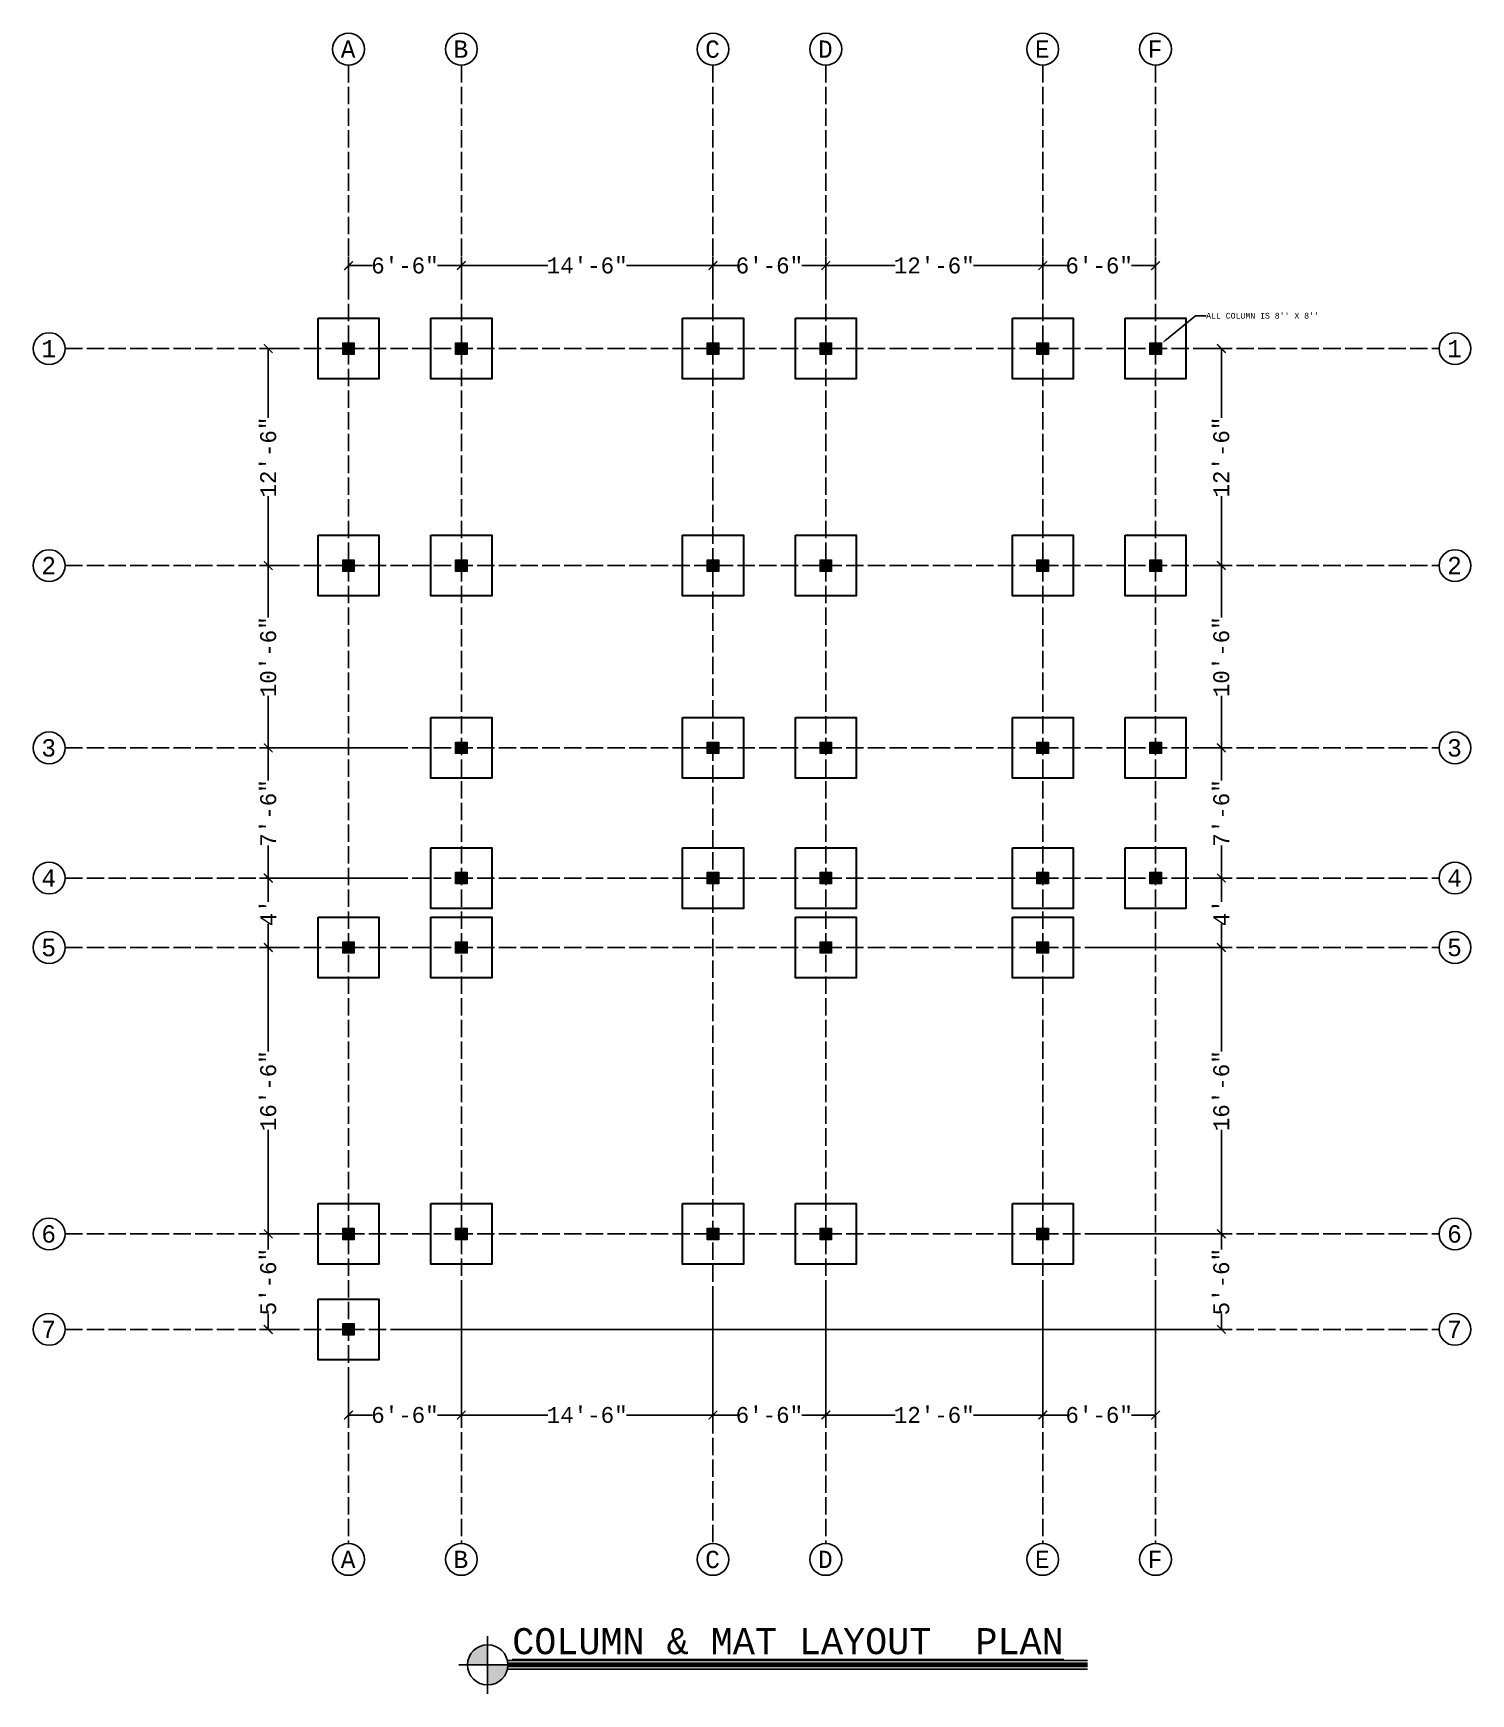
# Model space of a CAD drawing. Header units: inches. Extents: x 8351 to 42256, y 21052 to 33437.
# Drawn here: x 35669 to 36663, y 32288 to 33436 of the extents above; entities that cross this region are included whole.
import ezdxf
from ezdxf import colors
from ezdxf.entities.mleader import LeaderData, LeaderLine
from ezdxf.math import Vec2, Vec3

# ---------------------------------------------------------------- set-up
doc = ezdxf.new("R2010")
doc.units = ezdxf.units.IN
doc.header["$MEASUREMENT"] = 0
doc.linetypes.add('ACAD_ISO02W100', pattern=[15, 12, -3])
for name, color, linetype, lineweight in [('A-COLS', 52, 'Continuous', 9), ('A-COM MAT', 7, 'Continuous', 30), ('A-DIM', 7, 'Continuous', 25)]:
    doc.layers.add(name, color=color, linetype=linetype, lineweight=lineweight)
doc.layers.add('A-G-BEAM', color=8, linetype='ACAD_ISO02W100')
doc.layers.add('A-WIN-SCH', color=17, linetype='Continuous')
doc.styles.get("Standard").update_dxf_attribs({"font": 'consolab.ttf', "height": 11})
doc.dimstyles.get("Standard").update_dxf_attribs({"dimtxt": 11, "dimasz": 6, "dimexe": 6, "dimexo": 16, "dimgap": 0.09, "dimtad": 0, "dimdec": 0, "dimzin": 0, "dimdsep": 46, "dimlunit": 4, "dimtxsty": 'Standard', "dimblk": 'ARCHTICK', "dimcen": 0.09, "dimclrd": 256, "dimclre": 256, "dimclrt": 256, "dimadec": 0, "dimazin": 0, "dimtfac": 1, "dimtdec": 0, "dimtix": 1, "dimtofl": 0, "dimtmove": 0, "dimatfit": 2, "dimldrblk": 'ARCHTICK', "dimfxl": 1, "dimtolj": 1, "dimtzin": 0, "dimlwd": -1, "dimlwe": -1, "dimarcsym": 0})

# ---------------------------------------------------------------- blocks, each defined once
blk = doc.blocks.new('_ArchTick')
at = {"color": 0, "linetype": 'ByBlock', "const_width": 0.15}
blk.add_lwpolyline([(-0.5, -0.5), (0.5, 0.5)], dxfattribs=at)
blk = doc.blocks.new('*D138')
at = {"layer": 'A-DIM', "transparency": 16777216}
for p, q in [((35887, 33254.7), (35887, 33281.1)), ((35965, 33254.7), (35965, 33281.1)), ((35887, 33275.1), (35903.6, 33275.1)), ((35965, 33275.1), (35948.4, 33275.1))]:
    blk.add_line(p, q, dxfattribs=at)
at = {"layer": 'Defpoints', "color": 0, "transparency": 16777216}
for p in [(35965, 33275.1), (35887, 33238.7), (35965, 33238.7)]:
    blk.add_point(p, dxfattribs=at)
at = {"layer": 'A-DIM', "transparency": 16777216, "xscale": 6, "yscale": 6, "zscale": 6, "rotation": 180}
blk.add_blockref('_ArchTick', (35887, 33275.1), dxfattribs=at)
at = {"layer": 'A-DIM', "transparency": 16777216, "xscale": 6, "yscale": 6, "zscale": 6}
blk.add_blockref('_ArchTick', (35965, 33275.1), dxfattribs=at)
at = {"layer": 'A-DIM', "transparency": 16777216, "insert": (35926, 33275.1), "char_height": 11, "attachment_point": 5}
blk.add_mtext('\\A1;6\'-6"', dxfattribs=at)
blk = doc.blocks.new('*D139')
at = {"layer": 'A-DIM', "transparency": 16777216}
for p, q in [((35965, 33254.7), (35965, 33281.1)), ((36139, 33254.7), (36139, 33281.1)), ((35965, 33275.1), (36024.9, 33275.1)), ((36139, 33275.1), (36079.1, 33275.1))]:
    blk.add_line(p, q, dxfattribs=at)
at = {"layer": 'Defpoints', "color": 0, "transparency": 16777216}
for p in [(36139, 33275.1), (35965, 33238.7), (36139, 33238.7)]:
    blk.add_point(p, dxfattribs=at)
at = {"layer": 'A-DIM', "transparency": 16777216, "xscale": 6, "yscale": 6, "zscale": 6, "rotation": 180}
blk.add_blockref('_ArchTick', (35965, 33275.1), dxfattribs=at)
at = {"layer": 'A-DIM', "transparency": 16777216, "xscale": 6, "yscale": 6, "zscale": 6}
blk.add_blockref('_ArchTick', (36139, 33275.1), dxfattribs=at)
at = {"layer": 'A-DIM', "transparency": 16777216, "insert": (36052, 33275.1), "char_height": 11, "attachment_point": 5}
blk.add_mtext('\\A1;14\'-6"', dxfattribs=at)
blk = doc.blocks.new('*D140')
at = {"layer": 'A-DIM', "transparency": 16777216}
for p, q in [((36139, 33254.7), (36139, 33281.1)), ((36217, 33254.7), (36217, 33281.1)), ((36139, 33275.1), (36155.6, 33275.1)), ((36217, 33275.1), (36200.4, 33275.1))]:
    blk.add_line(p, q, dxfattribs=at)
at = {"layer": 'Defpoints', "color": 0, "transparency": 16777216}
for p in [(36217, 33275.1), (36139, 33238.7), (36217, 33238.7)]:
    blk.add_point(p, dxfattribs=at)
at = {"layer": 'A-DIM', "transparency": 16777216, "xscale": 6, "yscale": 6, "zscale": 6, "rotation": 180}
blk.add_blockref('_ArchTick', (36139, 33275.1), dxfattribs=at)
at = {"layer": 'A-DIM', "transparency": 16777216, "xscale": 6, "yscale": 6, "zscale": 6}
blk.add_blockref('_ArchTick', (36217, 33275.1), dxfattribs=at)
at = {"layer": 'A-DIM', "transparency": 16777216, "insert": (36178, 33275.1), "char_height": 11, "attachment_point": 5}
blk.add_mtext('\\A1;6\'-6"', dxfattribs=at)
blk = doc.blocks.new('*D141')
at = {"layer": 'A-DIM', "transparency": 16777216}
for p, q in [((36217, 33254.7), (36217, 33281.1)), ((36367, 33254.7), (36367, 33281.1)), ((36217, 33275.1), (36264.9, 33275.1)), ((36367, 33275.1), (36319.1, 33275.1))]:
    blk.add_line(p, q, dxfattribs=at)
at = {"layer": 'Defpoints', "color": 0, "transparency": 16777216}
for p in [(36367, 33275.1), (36217, 33238.7), (36367, 33238.7)]:
    blk.add_point(p, dxfattribs=at)
at = {"layer": 'A-DIM', "transparency": 16777216, "xscale": 6, "yscale": 6, "zscale": 6, "rotation": 180}
blk.add_blockref('_ArchTick', (36217, 33275.1), dxfattribs=at)
at = {"layer": 'A-DIM', "transparency": 16777216, "xscale": 6, "yscale": 6, "zscale": 6}
blk.add_blockref('_ArchTick', (36367, 33275.1), dxfattribs=at)
at = {"layer": 'A-DIM', "transparency": 16777216, "insert": (36292, 33275.1), "char_height": 11, "attachment_point": 5}
blk.add_mtext('\\A1;12\'-6"', dxfattribs=at)
blk = doc.blocks.new('*D142')
at = {"layer": 'A-DIM', "transparency": 16777216}
for p, q in [((36367, 33254.7), (36367, 33281.1)), ((36445, 33254.7), (36445, 33281.1)), ((36367, 33275.1), (36383.6, 33275.1)), ((36445, 33275.1), (36428.4, 33275.1))]:
    blk.add_line(p, q, dxfattribs=at)
at = {"layer": 'Defpoints', "color": 0, "transparency": 16777216}
for p in [(36445, 33275.1), (36367, 33238.7), (36445, 33238.7)]:
    blk.add_point(p, dxfattribs=at)
at = {"layer": 'A-DIM', "transparency": 16777216, "xscale": 6, "yscale": 6, "zscale": 6, "rotation": 180}
blk.add_blockref('_ArchTick', (36367, 33275.1), dxfattribs=at)
at = {"layer": 'A-DIM', "transparency": 16777216, "xscale": 6, "yscale": 6, "zscale": 6}
blk.add_blockref('_ArchTick', (36445, 33275.1), dxfattribs=at)
at = {"layer": 'A-DIM', "transparency": 16777216, "insert": (36406, 33275.1), "char_height": 11, "attachment_point": 5}
blk.add_mtext('\\A1;6\'-6"', dxfattribs=at)
blk = doc.blocks.new('*D143')
at = {"layer": 'A-DIM', "transparency": 16777216}
for p, q in [((35850, 33217.7), (35825.5, 33217.7)), ((35831.5, 33217.7), (35831.5, 33169.8)), ((35831.5, 33067.7), (35831.5, 33115.6)), ((35850, 33067.7), (35825.5, 33067.7))]:
    blk.add_line(p, q, dxfattribs=at)
at = {"layer": 'Defpoints', "color": 0, "transparency": 16777216}
for p in [(35866, 33217.7), (35831.5, 33067.7), (35866, 33067.7)]:
    blk.add_point(p, dxfattribs=at)
at = {"layer": 'A-DIM', "transparency": 16777216, "xscale": 6, "yscale": 6, "zscale": 6}
for p, rotation in [((35831.5, 33217.7), 90), ((35831.5, 33067.7), 270)]:
    blk.add_blockref('_ArchTick', p, dxfattribs=dict(at, rotation=rotation))
at = {"layer": 'A-DIM', "transparency": 16777216, "insert": (35831.5, 33142.7), "char_height": 11, "attachment_point": 5, "rotation": 90}
blk.add_mtext('\\A1;12\'-6"', dxfattribs=at)
blk = doc.blocks.new('*D144')
at = {"layer": 'A-DIM', "transparency": 16777216}
for p, q in [((35850, 33067.7), (35825.5, 33067.7)), ((35831.5, 33067.7), (35831.5, 33031.8)), ((35831.5, 32941.7), (35831.5, 32977.6)), ((35928, 32941.7), (35825.5, 32941.7))]:
    blk.add_line(p, q, dxfattribs=at)
at = {"layer": 'Defpoints', "color": 0, "transparency": 16777216}
for p in [(35866, 33067.7), (35831.5, 32941.7), (35944, 32941.7)]:
    blk.add_point(p, dxfattribs=at)
at = {"layer": 'A-DIM', "transparency": 16777216, "xscale": 6, "yscale": 6, "zscale": 6}
for p, rotation in [((35831.5, 33067.7), 90), ((35831.5, 32941.7), 270)]:
    blk.add_blockref('_ArchTick', p, dxfattribs=dict(at, rotation=rotation))
at = {"layer": 'A-DIM', "transparency": 16777216, "insert": (35831.5, 33004.7), "char_height": 11, "attachment_point": 5, "rotation": 90}
blk.add_mtext('\\A1;10\'-6"', dxfattribs=at)
blk = doc.blocks.new('*D145')
at = {"layer": 'A-DIM', "transparency": 16777216}
for p, q in [((35928, 32941.7), (35825.5, 32941.7)), ((35831.5, 32941.7), (35831.5, 32919.1)), ((35831.5, 32851.7), (35831.5, 32874.3)), ((35928, 32851.7), (35825.5, 32851.7))]:
    blk.add_line(p, q, dxfattribs=at)
at = {"layer": 'Defpoints', "color": 0, "transparency": 16777216}
for p in [(35944, 32941.7), (35831.5, 32851.7), (35944, 32851.7)]:
    blk.add_point(p, dxfattribs=at)
at = {"layer": 'A-DIM', "transparency": 16777216, "xscale": 6, "yscale": 6, "zscale": 6}
for p, rotation in [((35831.5, 32941.7), 90), ((35831.5, 32851.7), 270)]:
    blk.add_blockref('_ArchTick', p, dxfattribs=dict(at, rotation=rotation))
at = {"layer": 'A-DIM', "transparency": 16777216, "insert": (35831.5, 32896.7), "char_height": 11, "attachment_point": 5, "rotation": 90}
blk.add_mtext('\\A1;7\'-6"', dxfattribs=at)
blk = doc.blocks.new('*D146')
at = {"layer": 'A-DIM', "transparency": 16777216}
for p, q in [((35928, 32851.7), (35825.5, 32851.7)), ((35831.5, 32851.7), (35831.5, 32835.3)), ((35831.5, 32803.7), (35831.5, 32820.1)), ((35850, 32803.7), (35825.5, 32803.7))]:
    blk.add_line(p, q, dxfattribs=at)
at = {"layer": 'Defpoints', "color": 0, "transparency": 16777216}
for p in [(35944, 32851.7), (35831.5, 32803.7), (35866, 32803.7)]:
    blk.add_point(p, dxfattribs=at)
at = {"layer": 'A-DIM', "transparency": 16777216, "xscale": 6, "yscale": 6, "zscale": 6}
for p, rotation in [((35831.5, 32851.7), 90), ((35831.5, 32803.7), 270)]:
    blk.add_blockref('_ArchTick', p, dxfattribs=dict(at, rotation=rotation))
at = {"layer": 'A-DIM', "transparency": 16777216, "insert": (35831.5, 32827.7), "char_height": 11, "attachment_point": 5, "rotation": 90}
blk.add_mtext("\\A1;4'", dxfattribs=at)
blk = doc.blocks.new('*D147')
at = {"layer": 'A-DIM', "transparency": 16777216}
for p, q in [((35850, 32803.7), (35825.5, 32803.7)), ((35831.5, 32803.7), (35831.5, 32731.8)), ((35831.5, 32605.7), (35831.5, 32677.6)), ((35850, 32605.7), (35825.5, 32605.7))]:
    blk.add_line(p, q, dxfattribs=at)
at = {"layer": 'Defpoints', "color": 0, "transparency": 16777216}
for p in [(35866, 32803.7), (35831.5, 32605.7), (35866, 32605.7)]:
    blk.add_point(p, dxfattribs=at)
at = {"layer": 'A-DIM', "transparency": 16777216, "xscale": 6, "yscale": 6, "zscale": 6}
for p, rotation in [((35831.5, 32803.7), 90), ((35831.5, 32605.7), 270)]:
    blk.add_blockref('_ArchTick', p, dxfattribs=dict(at, rotation=rotation))
at = {"layer": 'A-DIM', "transparency": 16777216, "insert": (35831.5, 32704.7), "char_height": 11, "attachment_point": 5, "rotation": 90}
blk.add_mtext('\\A1;16\'-6"', dxfattribs=at)
blk = doc.blocks.new('*D148')
at = {"layer": 'A-DIM', "transparency": 16777216}
for p, q in [((35850, 32605.7), (35825.5, 32605.7)), ((35831.5, 32605.7), (35831.5, 32594.9)), ((35831.5, 32539.7), (35831.5, 32550.5)), ((35850, 32539.7), (35825.5, 32539.7))]:
    blk.add_line(p, q, dxfattribs=at)
at = {"layer": 'Defpoints', "color": 0, "transparency": 16777216}
for p in [(35866, 32605.7), (35831.5, 32539.7), (35866, 32539.7)]:
    blk.add_point(p, dxfattribs=at)
at = {"layer": 'A-DIM', "transparency": 16777216, "xscale": 6, "yscale": 6, "zscale": 6}
for p, rotation in [((35831.5, 32605.7), 90), ((35831.5, 32539.7), 270)]:
    blk.add_blockref('_ArchTick', p, dxfattribs=dict(at, rotation=rotation))
at = {"layer": 'A-DIM', "transparency": 16777216, "insert": (35831.5, 32572.7), "char_height": 11, "attachment_point": 5, "rotation": 90}
blk.add_mtext('\\A1;5\'-6"', dxfattribs=at)
blk = doc.blocks.new('*D149')
at = {"layer": 'A-DIM', "transparency": 16777216}
for p, q in [((35965, 32568.7), (35965, 32474.5)), ((35887, 32502.7), (35887, 32474.5)), ((35887, 32480.5), (35903.6, 32480.5)), ((35965, 32480.5), (35948.4, 32480.5))]:
    blk.add_line(p, q, dxfattribs=at)
at = {"layer": 'Defpoints', "color": 0, "transparency": 16777216}
for p in [(35965, 32584.7), (35887, 32518.7), (35965, 32480.5)]:
    blk.add_point(p, dxfattribs=at)
at = {"layer": 'A-DIM', "transparency": 16777216, "xscale": 6, "yscale": 6, "zscale": 6, "rotation": 180}
blk.add_blockref('_ArchTick', (35887, 32480.5), dxfattribs=at)
at = {"layer": 'A-DIM', "transparency": 16777216, "xscale": 6, "yscale": 6, "zscale": 6}
blk.add_blockref('_ArchTick', (35965, 32480.5), dxfattribs=at)
at = {"layer": 'A-DIM', "transparency": 16777216, "insert": (35926, 32480.5), "char_height": 11, "attachment_point": 5}
blk.add_mtext('\\A1;6\'-6"', dxfattribs=at)
blk = doc.blocks.new('*D150')
at = {"layer": 'A-DIM', "transparency": 16777216}
for p, q in [((35965, 32568.7), (35965, 32474.5)), ((36139, 32568.7), (36139, 32474.5)), ((35965, 32480.5), (36024.9, 32480.5)), ((36139, 32480.5), (36079.1, 32480.5))]:
    blk.add_line(p, q, dxfattribs=at)
at = {"layer": 'Defpoints', "color": 0, "transparency": 16777216}
for p in [(35965, 32584.7), (36139, 32584.7), (36139, 32480.5)]:
    blk.add_point(p, dxfattribs=at)
at = {"layer": 'A-DIM', "transparency": 16777216, "xscale": 6, "yscale": 6, "zscale": 6, "rotation": 180}
blk.add_blockref('_ArchTick', (35965, 32480.5), dxfattribs=at)
at = {"layer": 'A-DIM', "transparency": 16777216, "xscale": 6, "yscale": 6, "zscale": 6}
blk.add_blockref('_ArchTick', (36139, 32480.5), dxfattribs=at)
at = {"layer": 'A-DIM', "transparency": 16777216, "insert": (36052, 32480.5), "char_height": 11, "attachment_point": 5}
blk.add_mtext('\\A1;14\'-6"', dxfattribs=at)
blk = doc.blocks.new('*D151')
at = {"layer": 'A-DIM', "transparency": 16777216}
for p, q in [((36139, 32568.7), (36139, 32474.5)), ((36217, 32568.7), (36217, 32474.5)), ((36139, 32480.5), (36155.6, 32480.5)), ((36217, 32480.5), (36200.4, 32480.5))]:
    blk.add_line(p, q, dxfattribs=at)
at = {"layer": 'Defpoints', "color": 0, "transparency": 16777216}
for p in [(36139, 32584.7), (36217, 32584.7), (36217, 32480.5)]:
    blk.add_point(p, dxfattribs=at)
at = {"layer": 'A-DIM', "transparency": 16777216, "xscale": 6, "yscale": 6, "zscale": 6, "rotation": 180}
blk.add_blockref('_ArchTick', (36139, 32480.5), dxfattribs=at)
at = {"layer": 'A-DIM', "transparency": 16777216, "xscale": 6, "yscale": 6, "zscale": 6}
blk.add_blockref('_ArchTick', (36217, 32480.5), dxfattribs=at)
at = {"layer": 'A-DIM', "transparency": 16777216, "insert": (36178, 32480.5), "char_height": 11, "attachment_point": 5}
blk.add_mtext('\\A1;6\'-6"', dxfattribs=at)
blk = doc.blocks.new('*D152')
at = {"layer": 'A-DIM', "transparency": 16777216}
for p, q in [((36217, 32568.7), (36217, 32474.5)), ((36367, 32568.7), (36367, 32474.5)), ((36217, 32480.5), (36264.9, 32480.5)), ((36367, 32480.5), (36319.1, 32480.5))]:
    blk.add_line(p, q, dxfattribs=at)
at = {"layer": 'Defpoints', "color": 0, "transparency": 16777216}
for p in [(36217, 32584.7), (36367, 32584.7), (36367, 32480.5)]:
    blk.add_point(p, dxfattribs=at)
at = {"layer": 'A-DIM', "transparency": 16777216, "xscale": 6, "yscale": 6, "zscale": 6, "rotation": 180}
blk.add_blockref('_ArchTick', (36217, 32480.5), dxfattribs=at)
at = {"layer": 'A-DIM', "transparency": 16777216, "xscale": 6, "yscale": 6, "zscale": 6}
blk.add_blockref('_ArchTick', (36367, 32480.5), dxfattribs=at)
at = {"layer": 'A-DIM', "transparency": 16777216, "insert": (36292, 32480.5), "char_height": 11, "attachment_point": 5}
blk.add_mtext('\\A1;12\'-6"', dxfattribs=at)
blk = doc.blocks.new('*D153')
at = {"layer": 'A-DIM', "transparency": 16777216}
for p, q in [((36367, 32568.7), (36367, 32474.5)), ((36445, 32569.5), (36445, 32474.5)), ((36367, 32480.5), (36383.6, 32480.5)), ((36445, 32480.5), (36428.4, 32480.5))]:
    blk.add_line(p, q, dxfattribs=at)
at = {"layer": 'Defpoints', "color": 0, "transparency": 16777216}
for p in [(36367, 32584.7), (36445, 32585.5), (36445, 32480.5)]:
    blk.add_point(p, dxfattribs=at)
at = {"layer": 'A-DIM', "transparency": 16777216, "xscale": 6, "yscale": 6, "zscale": 6, "rotation": 180}
blk.add_blockref('_ArchTick', (36367, 32480.5), dxfattribs=at)
at = {"layer": 'A-DIM', "transparency": 16777216, "xscale": 6, "yscale": 6, "zscale": 6}
blk.add_blockref('_ArchTick', (36445, 32480.5), dxfattribs=at)
at = {"layer": 'A-DIM', "transparency": 16777216, "insert": (36406, 32480.5), "char_height": 11, "attachment_point": 5}
blk.add_mtext('\\A1;6\'-6"', dxfattribs=at)
blk = doc.blocks.new('*D154')
at = {"layer": 'A-DIM', "transparency": 16777216}
for p, q in [((36404, 32605.7), (36496.5, 32605.7)), ((36490.5, 32605.7), (36490.5, 32594.9)), ((36490.5, 32539.7), (36490.5, 32550.5)), ((35924, 32539.7), (36496.5, 32539.7))]:
    blk.add_line(p, q, dxfattribs=at)
at = {"layer": 'Defpoints', "color": 0, "transparency": 16777216}
for p in [(36388, 32605.7), (36490.5, 32605.7), (35908, 32539.7)]:
    blk.add_point(p, dxfattribs=at)
at = {"layer": 'A-DIM', "transparency": 16777216, "xscale": 6, "yscale": 6, "zscale": 6}
for p, rotation in [((36490.5, 32605.7), 90), ((36490.5, 32539.7), 270)]:
    blk.add_blockref('_ArchTick', p, dxfattribs=dict(at, rotation=rotation))
at = {"layer": 'A-DIM', "transparency": 16777216, "insert": (36490.5, 32572.7), "char_height": 11, "attachment_point": 5, "rotation": 90}
blk.add_mtext('\\A1;5\'-6"', dxfattribs=at)
blk = doc.blocks.new('*D155')
at = {"layer": 'A-DIM', "transparency": 16777216}
for p, q in [((36404, 32803.7), (36496.5, 32803.7)), ((36490.5, 32803.7), (36490.5, 32731.8)), ((36490.5, 32605.7), (36490.5, 32677.6)), ((36404, 32605.7), (36496.5, 32605.7))]:
    blk.add_line(p, q, dxfattribs=at)
at = {"layer": 'Defpoints', "color": 0, "transparency": 16777216}
for p in [(36388, 32803.7), (36490.5, 32803.7), (36388, 32605.7)]:
    blk.add_point(p, dxfattribs=at)
at = {"layer": 'A-DIM', "transparency": 16777216, "xscale": 6, "yscale": 6, "zscale": 6}
for p, rotation in [((36490.5, 32803.7), 90), ((36490.5, 32605.7), 270)]:
    blk.add_blockref('_ArchTick', p, dxfattribs=dict(at, rotation=rotation))
at = {"layer": 'A-DIM', "transparency": 16777216, "insert": (36490.5, 32704.7), "char_height": 11, "attachment_point": 5, "rotation": 90}
blk.add_mtext('\\A1;16\'-6"', dxfattribs=at)
blk = doc.blocks.new('*D156')
at = {"layer": 'A-DIM', "transparency": 16777216}
for p, q in [((36482, 32851.7), (36496.5, 32851.7)), ((36490.5, 32851.7), (36490.5, 32835.3)), ((36490.5, 32803.7), (36490.5, 32820.1)), ((36404, 32803.7), (36496.5, 32803.7))]:
    blk.add_line(p, q, dxfattribs=at)
at = {"layer": 'Defpoints', "color": 0, "transparency": 16777216}
for p in [(36466, 32851.7), (36490.5, 32851.7), (36388, 32803.7)]:
    blk.add_point(p, dxfattribs=at)
at = {"layer": 'A-DIM', "transparency": 16777216, "xscale": 6, "yscale": 6, "zscale": 6}
for p, rotation in [((36490.5, 32851.7), 90), ((36490.5, 32803.7), 270)]:
    blk.add_blockref('_ArchTick', p, dxfattribs=dict(at, rotation=rotation))
at = {"layer": 'A-DIM', "transparency": 16777216, "insert": (36490.5, 32827.7), "char_height": 11, "attachment_point": 5, "rotation": 90}
blk.add_mtext("\\A1;4'", dxfattribs=at)
blk = doc.blocks.new('*D157')
at = {"layer": 'A-DIM', "transparency": 16777216}
for p, q in [((36482, 32941.7), (36496.5, 32941.7)), ((36490.5, 32941.7), (36490.5, 32919.1)), ((36490.5, 32851.7), (36490.5, 32874.3)), ((36482, 32851.7), (36496.5, 32851.7))]:
    blk.add_line(p, q, dxfattribs=at)
at = {"layer": 'Defpoints', "color": 0, "transparency": 16777216}
for p in [(36466, 32941.7), (36490.5, 32941.7), (36466, 32851.7)]:
    blk.add_point(p, dxfattribs=at)
at = {"layer": 'A-DIM', "transparency": 16777216, "xscale": 6, "yscale": 6, "zscale": 6}
for p, rotation in [((36490.5, 32941.7), 90), ((36490.5, 32851.7), 270)]:
    blk.add_blockref('_ArchTick', p, dxfattribs=dict(at, rotation=rotation))
at = {"layer": 'A-DIM', "transparency": 16777216, "insert": (36490.5, 32896.7), "char_height": 11, "attachment_point": 5, "rotation": 90}
blk.add_mtext('\\A1;7\'-6"', dxfattribs=at)
blk = doc.blocks.new('*D158')
at = {"layer": 'A-DIM', "transparency": 16777216}
for p, q in [((36482, 33067.7), (36496.5, 33067.7)), ((36490.5, 33067.7), (36490.5, 33031.8)), ((36490.5, 32941.7), (36490.5, 32977.6)), ((36482, 32941.7), (36496.5, 32941.7))]:
    blk.add_line(p, q, dxfattribs=at)
at = {"layer": 'Defpoints', "color": 0, "transparency": 16777216}
for p in [(36466, 33067.7), (36490.5, 33067.7), (36466, 32941.7)]:
    blk.add_point(p, dxfattribs=at)
at = {"layer": 'A-DIM', "transparency": 16777216, "xscale": 6, "yscale": 6, "zscale": 6}
for p, rotation in [((36490.5, 33067.7), 90), ((36490.5, 32941.7), 270)]:
    blk.add_blockref('_ArchTick', p, dxfattribs=dict(at, rotation=rotation))
at = {"layer": 'A-DIM', "transparency": 16777216, "insert": (36490.5, 33004.7), "char_height": 11, "attachment_point": 5, "rotation": 90}
blk.add_mtext('\\A1;10\'-6"', dxfattribs=at)
blk = doc.blocks.new('*D159')
at = {"layer": 'A-DIM', "transparency": 16777216}
for p, q in [((36482, 33217.7), (36496.5, 33217.7)), ((36490.5, 33217.7), (36490.5, 33169.8)), ((36490.5, 33067.7), (36490.5, 33115.6)), ((36482, 33067.7), (36496.5, 33067.7))]:
    blk.add_line(p, q, dxfattribs=at)
at = {"layer": 'Defpoints', "color": 0, "transparency": 16777216}
for p in [(36466, 33217.7), (36490.5, 33217.7), (36466, 33067.7)]:
    blk.add_point(p, dxfattribs=at)
at = {"layer": 'A-DIM', "transparency": 16777216, "xscale": 6, "yscale": 6, "zscale": 6}
for p, rotation in [((36490.5, 33217.7), 90), ((36490.5, 33067.7), 270)]:
    blk.add_blockref('_ArchTick', p, dxfattribs=dict(at, rotation=rotation))
at = {"layer": 'A-DIM', "transparency": 16777216, "insert": (36490.5, 33142.7), "char_height": 11, "attachment_point": 5, "rotation": 90}
blk.add_mtext('\\A1;12\'-6"', dxfattribs=at)

msp = doc.modelspace()

# ---------------------------------------------------------------- hatches: boundary and pattern name
at = {"lineweight": -2, "transparency": 33554544}
h = msp.add_hatch(color=7, dxfattribs=at)
h.paths.add_polyline_path([(35983.2, 32321.7, 0.414214), (35969.2, 32307.8), (35983.2, 32307.8)])
h.paths.add_polyline_path([(35997.1, 32307.8), (35983.2, 32307.8), (35983.2, 32293.8, 0.414214)])
at = {"layer": 'A-COLS'}
h = msp.add_hatch(color=1, dxfattribs=at)
h.dxf.hatch_style = 1
h.paths.add_polyline_path([(35891, 33221.7), (35883, 33221.7), (35883, 33213.7), (35891, 33213.7)])
h = msp.add_hatch(color=1, dxfattribs=at)
h.dxf.hatch_style = 1
h.paths.add_polyline_path([(35969, 33221.7), (35961, 33221.7), (35961, 33213.7), (35969, 33213.7)])
h = msp.add_hatch(color=1, dxfattribs=at)
h.dxf.hatch_style = 1
h.paths.add_polyline_path([(36143, 33221.7), (36135, 33221.7), (36135, 33213.7), (36143, 33213.7)])
h = msp.add_hatch(color=1, dxfattribs=at)
h.dxf.hatch_style = 1
h.paths.add_polyline_path([(36221, 33221.7), (36213, 33221.7), (36213, 33213.7), (36221, 33213.7)])
h = msp.add_hatch(color=1, dxfattribs=at)
h.dxf.hatch_style = 1
h.paths.add_polyline_path([(36371, 33221.7), (36363, 33221.7), (36363, 33213.7), (36371, 33213.7)])
h = msp.add_hatch(color=1, dxfattribs=at)
h.dxf.hatch_style = 1
h.paths.add_polyline_path([(36449, 33221.7), (36441, 33221.7), (36441, 33213.7), (36449, 33213.7)])
h = msp.add_hatch(color=1, dxfattribs=at)
h.dxf.hatch_style = 1
h.paths.add_polyline_path([(35891, 33071.7), (35883, 33071.7), (35883, 33063.7), (35891, 33063.7)])
h = msp.add_hatch(color=1, dxfattribs=at)
h.dxf.hatch_style = 1
h.paths.add_polyline_path([(35969, 33071.7), (35961, 33071.7), (35961, 33063.7), (35969, 33063.7)])
h = msp.add_hatch(color=1, dxfattribs=at)
h.dxf.hatch_style = 1
h.paths.add_polyline_path([(36143, 33071.7), (36135, 33071.7), (36135, 33063.7), (36143, 33063.7)])
h = msp.add_hatch(color=1, dxfattribs=at)
h.dxf.hatch_style = 1
h.paths.add_polyline_path([(36221, 33071.7), (36213, 33071.7), (36213, 33063.7), (36221, 33063.7)])
h = msp.add_hatch(color=1, dxfattribs=at)
h.dxf.hatch_style = 1
h.paths.add_polyline_path([(36371, 33071.7), (36363, 33071.7), (36363, 33063.7), (36371, 33063.7)])
h = msp.add_hatch(color=1, dxfattribs=at)
h.dxf.hatch_style = 1
h.paths.add_polyline_path([(36449, 33071.7), (36441, 33071.7), (36441, 33063.7), (36449, 33063.7)])
h = msp.add_hatch(color=1, dxfattribs=at)
h.dxf.hatch_style = 1
h.paths.add_polyline_path([(35969, 32945.7), (35961, 32945.7), (35961, 32937.7), (35969, 32937.7)])
h = msp.add_hatch(color=1, dxfattribs=at)
h.dxf.hatch_style = 1
h.paths.add_polyline_path([(36143, 32945.7), (36135, 32945.7), (36135, 32937.7), (36143, 32937.7)])
h = msp.add_hatch(color=1, dxfattribs=at)
h.dxf.hatch_style = 1
h.paths.add_polyline_path([(36221, 32945.7), (36213, 32945.7), (36213, 32937.7), (36221, 32937.7)])
h = msp.add_hatch(color=1, dxfattribs=at)
h.dxf.hatch_style = 1
h.paths.add_polyline_path([(36371, 32945.7), (36363, 32945.7), (36363, 32937.7), (36371, 32937.7)])
h = msp.add_hatch(color=1, dxfattribs=at)
h.dxf.hatch_style = 1
h.paths.add_polyline_path([(36449, 32945.7), (36441, 32945.7), (36441, 32937.7), (36449, 32937.7)])
h = msp.add_hatch(color=1, dxfattribs=at)
h.dxf.hatch_style = 1
h.paths.add_polyline_path([(35969, 32855.7), (35961, 32855.7), (35961, 32847.7), (35969, 32847.7)])
h = msp.add_hatch(color=1, dxfattribs=at)
h.dxf.hatch_style = 1
h.paths.add_polyline_path([(36143, 32855.7), (36135, 32855.7), (36135, 32847.7), (36143, 32847.7)])
h = msp.add_hatch(color=1, dxfattribs=at)
h.dxf.hatch_style = 1
h.paths.add_polyline_path([(36221, 32855.7), (36213, 32855.7), (36213, 32847.7), (36221, 32847.7)])
h = msp.add_hatch(color=1, dxfattribs=at)
h.dxf.hatch_style = 1
h.paths.add_polyline_path([(36371, 32855.7), (36363, 32855.7), (36363, 32847.7), (36371, 32847.7)])
h = msp.add_hatch(color=1, dxfattribs=at)
h.dxf.hatch_style = 1
h.paths.add_polyline_path([(36449, 32855.7), (36441, 32855.7), (36441, 32847.7), (36449, 32847.7)])
h = msp.add_hatch(color=1, dxfattribs=at)
h.dxf.hatch_style = 1
h.paths.add_polyline_path([(35891, 32807.7), (35883, 32807.7), (35883, 32799.7), (35891, 32799.7)])
h = msp.add_hatch(color=1, dxfattribs=at)
h.dxf.hatch_style = 1
h.paths.add_polyline_path([(35969, 32807.7), (35961, 32807.7), (35961, 32799.7), (35969, 32799.7)])
h = msp.add_hatch(color=1, dxfattribs=at)
h.dxf.hatch_style = 1
h.paths.add_polyline_path([(36221, 32807.7), (36213, 32807.7), (36213, 32799.7), (36221, 32799.7)])
h = msp.add_hatch(color=1, dxfattribs=at)
h.dxf.hatch_style = 1
h.paths.add_polyline_path([(36371, 32807.7), (36363, 32807.7), (36363, 32799.7), (36371, 32799.7)])
h = msp.add_hatch(color=1, dxfattribs=at)
h.dxf.hatch_style = 1
h.paths.add_polyline_path([(35891, 32609.7), (35883, 32609.7), (35883, 32601.7), (35891, 32601.7)])
h = msp.add_hatch(color=1, dxfattribs=at)
h.dxf.hatch_style = 1
h.paths.add_polyline_path([(35969, 32609.7), (35961, 32609.7), (35961, 32601.7), (35969, 32601.7)])
h = msp.add_hatch(color=1, dxfattribs=at)
h.dxf.hatch_style = 1
h.paths.add_polyline_path([(36143, 32609.7), (36135, 32609.7), (36135, 32601.7), (36143, 32601.7)])
h = msp.add_hatch(color=1, dxfattribs=at)
h.dxf.hatch_style = 1
h.paths.add_polyline_path([(36221, 32609.7), (36213, 32609.7), (36213, 32601.7), (36221, 32601.7)])
h = msp.add_hatch(color=1, dxfattribs=at)
h.dxf.hatch_style = 1
h.paths.add_polyline_path([(36371, 32609.7), (36363, 32609.7), (36363, 32601.7), (36371, 32601.7)])
h = msp.add_hatch(color=1, dxfattribs=at)
h.dxf.hatch_style = 1
h.paths.add_polyline_path([(35891, 32543.7), (35883, 32543.7), (35883, 32535.7), (35891, 32535.7)])

# ---------------------------------------------------------------- linework, layer by layer
at = {"lineweight": -2}
for p, q in [((35983.2, 32287.8), (35983.2, 32327.7)), ((35963.2, 32307.8), (35997.1, 32307.8)), ((35997.1, 32310.8), (36398, 32310.8)), ((35997.1, 32304.8), (36398, 32304.8))]:
    msp.add_line(p, q, dxfattribs=at)
at = {"lineweight": 70}
msp.add_line((35997.1, 32307.8), (36398, 32307.8), dxfattribs=at)
at = {"lineweight": -2}
msp.add_circle((35983.2, 32307.8), 13.9, dxfattribs=at)
at = {"layer": 'A-COLS', "color": 7}
for points in [[(35883, 33221.7), (35891, 33221.7), (35891, 33213.7), (35883, 33213.7)], [(35961, 33221.7), (35969, 33221.7), (35969, 33213.7), (35961, 33213.7)], [(36135, 33221.7), (36143, 33221.7), (36143, 33213.7), (36135, 33213.7)], [(36213, 33221.7), (36221, 33221.7), (36221, 33213.7), (36213, 33213.7)], [(36363, 33221.7), (36371, 33221.7), (36371, 33213.7), (36363, 33213.7)], [(36441, 33221.7), (36449, 33221.7), (36449, 33213.7), (36441, 33213.7)], [(35883, 33071.7), (35891, 33071.7), (35891, 33063.7), (35883, 33063.7)], [(35961, 33071.7), (35969, 33071.7), (35969, 33063.7), (35961, 33063.7)], [(36135, 33071.7), (36143, 33071.7), (36143, 33063.7), (36135, 33063.7)], [(36213, 33071.7), (36221, 33071.7), (36221, 33063.7), (36213, 33063.7)], [(36363, 33071.7), (36371, 33071.7), (36371, 33063.7), (36363, 33063.7)], [(36441, 33071.7), (36449, 33071.7), (36449, 33063.7), (36441, 33063.7)], [(35961, 32945.7), (35969, 32945.7), (35969, 32937.7), (35961, 32937.7)], [(36135, 32945.7), (36143, 32945.7), (36143, 32937.7), (36135, 32937.7)], [(36213, 32945.7), (36221, 32945.7), (36221, 32937.7), (36213, 32937.7)], [(36363, 32945.7), (36371, 32945.7), (36371, 32937.7), (36363, 32937.7)], [(36441, 32945.7), (36449, 32945.7), (36449, 32937.7), (36441, 32937.7)], [(35961, 32855.7), (35969, 32855.7), (35969, 32847.7), (35961, 32847.7)], [(36135, 32855.7), (36143, 32855.7), (36143, 32847.7), (36135, 32847.7)], [(36213, 32855.7), (36221, 32855.7), (36221, 32847.7), (36213, 32847.7)], [(36363, 32855.7), (36371, 32855.7), (36371, 32847.7), (36363, 32847.7)], [(36441, 32855.7), (36449, 32855.7), (36449, 32847.7), (36441, 32847.7)], [(35883, 32807.7), (35891, 32807.7), (35891, 32799.7), (35883, 32799.7)], [(35961, 32807.7), (35969, 32807.7), (35969, 32799.7), (35961, 32799.7)], [(36213, 32807.7), (36221, 32807.7), (36221, 32799.7), (36213, 32799.7)], [(36363, 32807.7), (36371, 32807.7), (36371, 32799.7), (36363, 32799.7)], [(35883, 32609.7), (35891, 32609.7), (35891, 32601.7), (35883, 32601.7)], [(35961, 32609.7), (35969, 32609.7), (35969, 32601.7), (35961, 32601.7)], [(36135, 32609.7), (36143, 32609.7), (36143, 32601.7), (36135, 32601.7)], [(36213, 32609.7), (36221, 32609.7), (36221, 32601.7), (36213, 32601.7)], [(36363, 32609.7), (36371, 32609.7), (36371, 32601.7), (36363, 32601.7)], [(35883, 32543.7), (35891, 32543.7), (35891, 32535.7), (35883, 32535.7)]]:
    msp.add_lwpolyline(points, close=True, dxfattribs=at)
at = {"layer": 'A-COM MAT'}
for points in [[(35866, 33238.7), (35908, 33238.7), (35908, 33196.7), (35866, 33196.7)], [(35944, 33238.7), (35986, 33238.7), (35986, 33196.7), (35944, 33196.7)], [(36118, 33238.7), (36160, 33238.7), (36160, 33196.7), (36118, 33196.7)], [(36196, 33238.7), (36238, 33238.7), (36238, 33196.7), (36196, 33196.7)], [(36346, 33238.7), (36388, 33238.7), (36388, 33196.7), (36346, 33196.7)], [(36424, 33238.7), (36466, 33238.7), (36466, 33196.7), (36424, 33196.7)], [(35866, 33088.7), (35908, 33088.7), (35908, 33046.7), (35866, 33046.7)], [(35944, 33088.7), (35986, 33088.7), (35986, 33046.7), (35944, 33046.7)], [(36118, 33088.7), (36160, 33088.7), (36160, 33046.7), (36118, 33046.7)], [(36196, 33088.7), (36238, 33088.7), (36238, 33046.7), (36196, 33046.7)], [(36346, 33088.7), (36388, 33088.7), (36388, 33046.7), (36346, 33046.7)], [(36424, 33088.7), (36466, 33088.7), (36466, 33046.7), (36424, 33046.7)], [(35944, 32962.7), (35986, 32962.7), (35986, 32920.7), (35944, 32920.7)], [(36118, 32962.7), (36160, 32962.7), (36160, 32920.7), (36118, 32920.7)], [(36196, 32962.7), (36238, 32962.7), (36238, 32920.7), (36196, 32920.7)], [(36346, 32962.7), (36388, 32962.7), (36388, 32920.7), (36346, 32920.7)], [(36424, 32962.7), (36466, 32962.7), (36466, 32920.7), (36424, 32920.7)], [(35944, 32872.7), (35986, 32872.7), (35986, 32830.7), (35944, 32830.7)], [(36118, 32872.7), (36160, 32872.7), (36160, 32830.7), (36118, 32830.7)], [(36196, 32872.7), (36238, 32872.7), (36238, 32830.7), (36196, 32830.7)], [(36346, 32872.7), (36388, 32872.7), (36388, 32830.7), (36346, 32830.7)], [(36424, 32872.7), (36466, 32872.7), (36466, 32830.7), (36424, 32830.7)], [(35866, 32824.7), (35908, 32824.7), (35908, 32782.7), (35866, 32782.7)], [(35944, 32824.7), (35986, 32824.7), (35986, 32782.7), (35944, 32782.7)], [(36196, 32824.7), (36238, 32824.7), (36238, 32782.7), (36196, 32782.7)], [(36346, 32824.7), (36388, 32824.7), (36388, 32782.7), (36346, 32782.7)], [(35866, 32626.7), (35908, 32626.7), (35908, 32584.7), (35866, 32584.7)], [(35944, 32626.7), (35986, 32626.7), (35986, 32584.7), (35944, 32584.7)], [(36118, 32626.7), (36160, 32626.7), (36160, 32584.7), (36118, 32584.7)], [(36196, 32626.7), (36238, 32626.7), (36238, 32584.7), (36196, 32584.7)], [(36346, 32626.7), (36388, 32626.7), (36388, 32584.7), (36346, 32584.7)], [(35866, 32560.7), (35908, 32560.7), (35908, 32518.7), (35866, 32518.7)]]:
    msp.add_lwpolyline(points, close=True, dxfattribs=at)
at = {"layer": 'A-G-BEAM'}
for p, q in [((35887, 33413.7), (35887, 32391.7)), ((35965, 33413.7), (35965, 32391.7)), ((36139, 33413.7), (36139, 33124.7)), ((36217, 33413.7), (36217, 32391.7)), ((36367, 33413.7), (36367, 32391.7)), ((36445, 33413.7), (36445, 32391.7)), ((35691, 33217.7), (36641, 33217.7)), ((36139, 33124.7), (36139, 32391.7)), ((35691, 33067.7), (36641, 33067.7)), ((35691, 32941.7), (36641, 32941.7)), ((35691, 32851.7), (36641, 32851.7)), ((35691, 32803.7), (36641, 32803.7)), ((35691, 32605.7), (36641, 32605.7)), ((35691, 32539.7), (36641, 32539.7))]:
    msp.add_line(p, q, dxfattribs=at)
at = {"layer": 'A-G-BEAM', "color": 7, "linetype": 'Continuous'}
for centre in [(35887, 33424.7), (35965, 33424.7), (36139, 33424.7), (36217, 33424.7), (36367, 33424.7), (36445, 33424.7), (35680, 33217.7), (36652, 33217.7), (35680, 33067.7), (36652, 33067.7), (35680, 32941.7), (36652, 32941.7), (35680, 32851.7), (36652, 32851.7), (35680, 32803.7), (36652, 32803.7), (35680, 32605.7), (36652, 32605.7), (35680, 32539.7), (36652, 32539.7), (35887, 32380.7), (35965, 32380.7), (36139, 32380.7), (36217, 32380.7), (36367, 32380.7), (36445, 32380.7)]:
    msp.add_circle(centre, 11, dxfattribs=at)

# ---------------------------------------------------------------- texts
at = {"layer": 'A-G-BEAM', "color": 7, "char_height": 12, "attachment_point": 1}
for s, insert in [('A ', (35881.6, 33430.7)), ('B ', (35959.6, 33430.7)), ('C ', (36133.6, 33430.7)), ('D ', (36211.6, 33430.7)), ('E ', (36361.6, 33430.7)), ('F ', (36439.6, 33430.7)), ('1 ', (35674.6, 33223.7)), ('1 ', (36646.6, 33223.7)), ('2 ', (35674.6, 33073.7)), ('2 ', (36646.6, 33073.7)), ('3 ', (35674.6, 32947.7)), ('3 ', (36646.6, 32947.7)), ('4 ', (35674.6, 32857.7)), ('4 ', (36646.6, 32857.7)), ('5 ', (35674.6, 32809.7)), ('5 ', (36646.6, 32809.7)), ('6 ', (35674.6, 32611.7)), ('6 ', (36646.6, 32611.7)), ('7 ', (35674.6, 32545.7)), ('7 ', (36646.6, 32545.7)), ('A ', (35881.6, 32386.7)), ('B ', (35959.6, 32386.7)), ('C ', (36133.6, 32386.7)), ('D ', (36211.6, 32386.7)), ('E ', (36361.6, 32386.7)), ('F ', (36439.6, 32386.7))]:
    msp.add_mtext_dynamic_manual_height_columns(s, width=13.211, gutter_width=60, heights=[0], dxfattribs=dict(at, insert=insert))
at = {"layer": 'A-WIN-SCH', "insert": (36000.2, 32333.2), "char_height": 18, "attachment_point": 1}
msp.add_mtext_dynamic_manual_height_columns('{\\L\\C7;COLUMN & MAT LAYOUT  PLAN}', width=470.309, gutter_width=90, heights=[0], dxfattribs=at)

# ---------------------------------------------------------------- dimensions: what is measured, and where the dimension line sits
at = {"layer": 'A-DIM'}
for base, p1, p2, picture, middle in [((35965, 33275.1), (35887, 33238.7), (35965, 33238.7), '*D138', (35926, 33275.1)), ((35965, 32480.5), (35887, 32518.7), (35965, 32584.7), '*D149', (35926, 32480.5))]:
    dim = msp.add_linear_dim(base=base, p1=p1, p2=p2, dimstyle='Standard', dxfattribs=at)
    dim.commit()
    dim.dimension.update_dxf_attribs({"geometry": picture, "text_midpoint": middle})
for base, p1, p2, picture, middle in [((36139, 33275.1), (35965, 33238.7), (36139, 33238.7), '*D139', (36052, 33275.1)), ((36217, 33275.1), (36139, 33238.7), (36217, 33238.7), '*D140', (36178, 33275.1)), ((36367, 33275.1), (36217, 33238.7), (36367, 33238.7), '*D141', (36292, 33275.1)), ((36445, 33275.1), (36367, 33238.7), (36445, 33238.7), '*D142', (36406, 33275.1)), ((36139, 32480.5), (35965, 32584.7), (36139, 32584.7), '*D150', (36052, 32480.5)), ((36217, 32480.5), (36139, 32584.7), (36217, 32584.7), '*D151', (36178, 32480.5)), ((36367, 32480.5), (36217, 32584.7), (36367, 32584.7), '*D152', (36292, 32480.5)), ((36445, 32480.5), (36367, 32584.7), (36445, 32585.5), '*D153', (36406, 32480.5))]:
    dim = msp.add_linear_dim(base=base, p1=p1, p2=p2, dimstyle='Standard', override={"dimtmove": 1}, dxfattribs=at)
    dim.commit()
    dim.dimension.update_dxf_attribs({"geometry": picture, "text_midpoint": middle})
for base, p1, p2, picture, middle in [((35831.5, 33067.7), (35866, 33217.7), (35866, 33067.7), '*D143', (35831.5, 33142.7)), ((36490.5, 32605.7), (35908, 32539.7), (36388, 32605.7), '*D154', (36490.5, 32572.7))]:
    dim = msp.add_linear_dim(base=base, p1=p1, p2=p2, angle=90, dimstyle='Standard', dxfattribs=at)
    dim.commit()
    dim.dimension.update_dxf_attribs({"geometry": picture, "text_midpoint": middle})
for base, p1, p2, picture, middle in [((36490.5, 33217.7), (36466, 33067.7), (36466, 33217.7), '*D159', (36490.5, 33142.7)), ((35831.5, 32941.7), (35866, 33067.7), (35944, 32941.7), '*D144', (35831.5, 33004.7)), ((36490.5, 33067.7), (36466, 32941.7), (36466, 33067.7), '*D158', (36490.5, 33004.7)), ((35831.5, 32851.7), (35944, 32941.7), (35944, 32851.7), '*D145', (35831.5, 32896.7)), ((36490.5, 32941.7), (36466, 32851.7), (36466, 32941.7), '*D157', (36490.5, 32896.7)), ((35831.5, 32803.7), (35944, 32851.7), (35866, 32803.7), '*D146', (35831.5, 32827.7)), ((36490.5, 32851.7), (36388, 32803.7), (36466, 32851.7), '*D156', (36490.5, 32827.7)), ((35831.5, 32605.7), (35866, 32803.7), (35866, 32605.7), '*D147', (35831.5, 32704.7)), ((36490.5, 32803.7), (36388, 32605.7), (36388, 32803.7), '*D155', (36490.5, 32704.7)), ((35831.5, 32539.7), (35866, 32605.7), (35866, 32539.7), '*D148', (35831.5, 32572.7))]:
    dim = msp.add_linear_dim(base=base, p1=p1, p2=p2, angle=90, dimstyle='Standard', override={"dimtmove": 1}, dxfattribs=at)
    dim.commit()
    dim.dimension.update_dxf_attribs({"geometry": picture, "text_midpoint": middle})

# ---------------------------------------------------------------- leaders
at = {"layer": 'A-COM MAT', "lineweight": -3}
ml = msp.add_multileader_mtext('Standard', dxfattribs=at)
ml.set_content("ALL COLUMN IS 8'' X 8''", color=256)
ml.set_leader_properties()
ml.build(insert=Vec2(0, 0))
ml.multileader.update_dxf_attribs({"dogleg_length": 0.36})
ctx = ml.context
ctx.base_point, ctx.landing_gap_size, ctx.plane_origin = Vec3(36479.9, 33240.4), 0.09, Vec3(36449.5, 33221.5)
notes = []
notes.append((ctx, [(0, (1, 1, 0), (36472.6, 33240.4), (1, 0), 7.38, [(0, [(36449.5, 33221.5)], 0, [])])]))
ctx.mtext.insert, ctx.mtext.width, ctx.mtext.flow_direction = Vec3(36480, 33242.4), 90.301, 5
for ctx, leaders in notes:
    for number, flags, end, landing, length, lines in leaders:
        leader = LeaderData()
        leader.index, (leader.has_last_leader_line, leader.has_dogleg_vector, leader.attachment_direction) = number, flags
        leader.last_leader_point, leader.dogleg_vector, leader.dogleg_length = Vec3(end), Vec3(landing), length
        for number, points, colour, breaks in lines:
            line = LeaderLine()
            line.index, line.vertices, line.color, line.breaks = number, Vec3.list(points), colors.encode_raw_color(colour), breaks
            leader.lines.append(line)
        ctx.leaders.append(leader)

doc.saveas('drawing.dxf')
